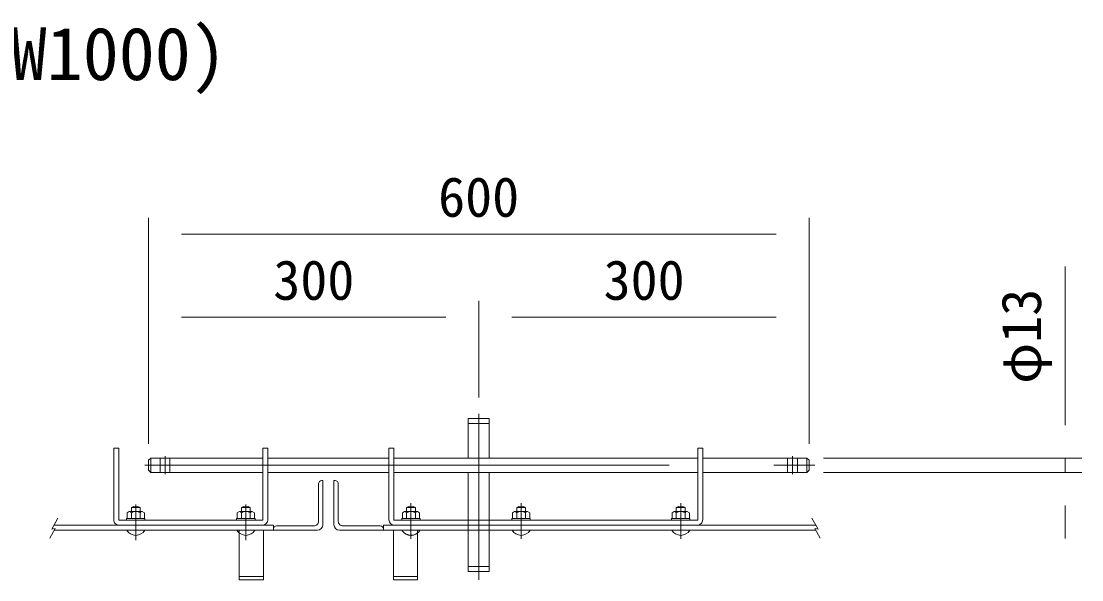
# Model space of a CAD drawing. Units: millimetres, scale not verified, with parts at other scales. Extents: x -6300 to 6300, y -4455 to 4455.
# Drawn here: x -2274 to -348, y -2568 to -1553 of the extents above; entities that cross this region are included whole.
import ezdxf
from ezdxf.enums import TextEntityAlignment as Align

# ---------------------------------------------------------------- set-up
doc = ezdxf.new("R2010")
doc.units = ezdxf.units.MM
doc.header["$LTSCALE"] = 30
doc.linetypes.add('DASHED', pattern=[7.5, 6, -1.5])
doc.linetypes.add('USER1', pattern=[50.8, 31.75, -6.35, 6.35, -6.35])
doc.layers.add('0-1_D-TTL-TXT', color=7, linetype='Continuous')
for name, color, linetype, lineweight in [('0-2_D-STR3', 3, 'Continuous', 13), ('0-3_D-STR-DIM', 7, 'Continuous', 9), ('0-4_D-STR1', 1, 'Continuous', 18), ('0-7_D-BMK', 2, 'USER1', 13)]:
    doc.layers.add(name, color=color, linetype=linetype, lineweight=lineweight)
doc.styles.add('ＭＳ ゴシック', font='')
doc.styles.get('ＭＳ ゴシック').set_extended_font_data('MS Gothic')

msp = doc.modelspace()

# ---------------------------------------------------------------- linework, layer by layer
at = {"layer": '0-2_D-STR3'}
for p, q in [((-1462.19, -2274.89), (-1462.19, -2346.89)), ((-1462.19, -2274.89), (-1424.19, -2274.89)), ((-1424.19, -2274.89), (-1424.19, -2346.89)), ((-2106.35, -2458.89), (-2106.35, -2328.89)), ((-2097.35, -2328.89), (-2106.35, -2328.89)), ((-2097.35, -2458.89), (-2097.35, -2328.89)), ((-1835.35, -2458.89), (-1835.35, -2328.89)), ((-1835.35, -2328.89), (-1826.35, -2328.89)), ((-1826.35, -2328.89), (-1826.35, -2458.89)), ((-1606.35, -2328.89), (-1606.35, -2458.89)), ((-1597.35, -2328.89), (-1606.35, -2328.89)), ((-1597.35, -2458.89), (-1597.35, -2328.89)), ((-1045.35, -2458.89), (-1045.35, -2328.89)), ((-1045.35, -2328.89), (-1036.35, -2328.89)), ((-1036.35, -2458.89), (-1036.35, -2328.89)), ((-2043.19, -2350.89), (-2039.19, -2346.89)), ((-2039.19, -2372.89), (-2039.19, -2346.89)), ((-2039.19, -2346.89), (-1835.35, -2346.89)), ((-1826.35, -2346.89), (-1606.35, -2346.89)), ((-1597.35, -2346.89), (-1045.35, -2346.89)), ((-1036.35, -2346.89), (-847.19, -2346.89)), ((-847.19, -2346.89), (-847.19, -2372.89)), ((-847.19, -2346.89), (-843.19, -2350.89)), ((-2043.19, -2350.89), (-2043.19, -2368.89)), ((-2043.19, -2368.89), (-2039.19, -2372.89)), ((-843.19, -2368.89), (-847.19, -2372.89)), ((-843.19, -2350.89), (-843.19, -2368.89)), ((-2039.19, -2372.89), (-1835.35, -2372.89)), ((-1826.35, -2372.89), (-1606.35, -2372.89)), ((-1597.35, -2372.89), (-1045.35, -2372.89)), ((-1462.19, -2459.89), (-1462.19, -2372.89)), ((-1424.19, -2459.89), (-1424.19, -2372.89)), ((-1036.35, -2372.89), (-847.19, -2372.89)), ((-2078.11, -2443.89), (-2082.03, -2446.15)), ((-2082.03, -2446.15), (-2082.03, -2456.69)), ((-2054.59, -2443.89), (-2078.11, -2443.89)), ((-2074.35, -2443.89), (-2074.35, -2436.49)), ((-2058.35, -2436.49), (-2074.35, -2436.49)), ((-2074.35, -2446.15), (-2074.35, -2456.69)), ((-2058.35, -2443.89), (-2058.35, -2436.49)), ((-2058.35, -2446.15), (-2058.35, -2456.69)), ((-2054.59, -2443.89), (-2050.67, -2446.15)), ((-2050.67, -2446.15), (-2050.67, -2456.69)), ((-1874.35, -2443.89), (-1874.35, -2436.49)), ((-1874.35, -2436.49), (-1858.35, -2436.49)), ((-1874.35, -2446.15), (-1874.35, -2456.69)), ((-1858.35, -2443.89), (-1858.35, -2436.49)), ((-1858.35, -2446.15), (-1858.35, -2456.69)), ((-1578.11, -2443.89), (-1582.03, -2446.15)), ((-1582.03, -2446.15), (-1582.03, -2456.69)), ((-1554.59, -2443.89), (-1578.11, -2443.89)), ((-1574.35, -2443.89), (-1574.35, -2436.49)), ((-1558.35, -2436.49), (-1574.35, -2436.49)), ((-1574.35, -2446.15), (-1574.35, -2456.69)), ((-1558.35, -2443.89), (-1558.35, -2436.49)), ((-1558.35, -2446.15), (-1558.35, -2456.69)), ((-1554.59, -2443.89), (-1550.67, -2446.15)), ((-1550.67, -2446.15), (-1550.67, -2456.69)), ((-1358.35, -2436.49), (-1374.35, -2436.49)), ((-1374.35, -2443.89), (-1374.35, -2436.49)), ((-1374.35, -2446.15), (-1374.35, -2456.69)), ((-1358.35, -2443.89), (-1358.35, -2436.49)), ((-1358.35, -2446.15), (-1358.35, -2456.69)), ((-1084.35, -2443.89), (-1084.35, -2436.49)), ((-1084.35, -2436.49), (-1068.35, -2436.49)), ((-1084.35, -2446.15), (-1084.35, -2456.69)), ((-1068.35, -2443.89), (-1068.35, -2436.49)), ((-1068.35, -2446.15), (-1068.35, -2456.69)), ((-2096.35, -2459.89), (-1836.35, -2459.89)), ((-2083.15, -2456.69), (-2083.15, -2459.89)), ((-2049.55, -2456.69), (-2083.15, -2456.69)), ((-2049.55, -2459.89), (-2083.15, -2459.89)), ((-2049.55, -2456.69), (-2049.55, -2459.89)), ((-1883.15, -2456.69), (-1849.55, -2456.69)), ((-1849.55, -2456.69), (-1849.55, -2459.89)), ((-1046.35, -2459.89), (-1596.35, -2459.89)), ((-1583.15, -2456.69), (-1583.15, -2459.89)), ((-1549.55, -2456.69), (-1583.15, -2456.69)), ((-1549.55, -2459.89), (-1583.15, -2459.89)), ((-1549.55, -2456.69), (-1549.55, -2459.89)), ((-1349.55, -2456.69), (-1383.15, -2456.69)), ((-1383.15, -2456.69), (-1383.15, -2459.89)), ((-1093.15, -2456.69), (-1059.55, -2456.69)), ((-1059.55, -2456.69), (-1059.55, -2459.89)), ((-1878.35, -2477.89), (-1878.35, -2567.89)), ((-1834.35, -2477.89), (-1834.35, -2567.89)), ((-1598.35, -2477.89), (-1598.35, -2567.89)), ((-1554.35, -2477.89), (-1554.35, -2567.89)), ((-1462.19, -2552.89), (-1462.19, -2477.89)), ((-1424.19, -2552.89), (-1424.19, -2477.89)), ((-1424.19, -2552.89), (-1462.19, -2552.89)), ((-1834.35, -2567.89), (-1878.35, -2567.89)), ((-1598.35, -2567.89), (-1554.35, -2567.89))]:
    msp.add_line(p, q, dxfattribs=at)
at = {"layer": '0-2_D-STR3', "linetype": 'DASHED'}
for p, q in [((-1462.19, -2283.89), (-1424.19, -2283.89)), ((-2022.19, -2372.89), (-2022.19, -2346.89)), ((-2004.19, -2372.89), (-2004.19, -2346.89)), ((-882.19, -2372.89), (-882.19, -2346.89)), ((-864.19, -2372.89), (-864.19, -2346.89)), ((-1462.19, -2477.89), (-1462.19, -2459.89)), ((-1424.19, -2477.89), (-1424.19, -2459.89)), ((-1878.35, -2561.89), (-1834.35, -2561.89)), ((-1554.35, -2561.89), (-1598.35, -2561.89)), ((-1424.19, -2543.89), (-1462.19, -2543.89))]:
    msp.add_line(p, q, dxfattribs=at)
at = {"layer": '0-2_D-STR3'}
for points in [[(-1878.11, -2443.89), (-1882.03, -2446.15), (-1882.03, -2456.69)], [(-1878.11, -2443.89), (-1854.59, -2443.89), (-1850.67, -2446.15), (-1850.67, -2456.69)], [(-1354.59, -2443.89), (-1378.11, -2443.89), (-1382.03, -2446.15), (-1382.03, -2456.69)], [(-1354.59, -2443.89), (-1350.67, -2446.15), (-1350.67, -2456.69)], [(-1088.11, -2443.89), (-1092.03, -2446.15), (-1092.03, -2456.69)], [(-1088.11, -2443.89), (-1064.59, -2443.89), (-1060.67, -2446.15), (-1060.67, -2456.69)], [(-1883.15, -2456.69), (-1883.15, -2459.89), (-1849.55, -2459.89)], [(-1349.55, -2456.69), (-1349.55, -2459.89), (-1383.15, -2459.89)], [(-1093.15, -2456.69), (-1093.15, -2459.89), (-1059.55, -2459.89)]]:
    msp.add_lwpolyline(points, dxfattribs=at)
for centre, radius, start, end in [((-2077.9, -2447.81), 3.92, 24.94299, 92.968), ((-2066.35, -2450.34), 16, 60, 120), ((-2066.35, -2459.16), 15.27, 58.40741, 121.59259), ((-2054.79, -2447.81), 3.92, 87.032, 155.05701), ((-1877.9, -2447.81), 3.92, 24.94299, 92.968), ((-1866.35, -2450.34), 16, 60, 120), ((-1866.35, -2459.16), 15.27, 58.40741, 121.59259), ((-1854.79, -2447.81), 3.92, 87.032, 155.05701), ((-1577.9, -2447.81), 3.92, 24.94299, 92.968), ((-1566.35, -2450.34), 16, 60, 120), ((-1566.35, -2459.16), 15.27, 58.40741, 121.59259), ((-1554.79, -2447.81), 3.92, 87.032, 155.05701), ((-1377.9, -2447.81), 3.92, 24.94299, 92.968), ((-1366.35, -2450.34), 16, 60, 120), ((-1366.35, -2459.16), 15.27, 58.40741, 121.59259), ((-1354.79, -2447.81), 3.92, 87.032, 155.05701), ((-1087.9, -2447.81), 3.92, 24.94299, 92.968), ((-1076.35, -2450.34), 16, 60, 120), ((-1076.35, -2459.16), 15.27, 58.40741, 121.59259), ((-1064.79, -2447.81), 3.92, 87.032, 155.05701), ((-2096.35, -2458.89), 10, 179.99999, 270), ((-2096.35, -2458.89), 1, 179.99999, 270), ((-1836.35, -2458.89), 1, 270, 359.99999), ((-1836.35, -2458.89), 10, 270, 359.99999), ((-1596.35, -2458.89), 10, 180.00001, 270), ((-1596.35, -2458.89), 1, 180.00001, 270), ((-1046.35, -2458.89), 10, 270, 0.00001), ((-1046.35, -2458.89), 1, 270, 0.00001), ((-2066.35, -2468.41), 18.83, 210.21596, 329.78404), ((-1866.35, -2468.41), 18.83, 210.21596, 329.78404), ((-1566.35, -2468.41), 18.83, 309.5908, 329.78404), ((-1366.35, -2468.41), 18.83, 210.216, 329.78404), ((-1076.35, -2468.41), 18.83, 210.21596, 329.78404)]:
    msp.add_arc(centre, radius, start, end, dxfattribs=at)
at = {"layer": '0-2_D-STR3', "linetype": 'DASHED'}
msp.add_arc((-1566.35, -2468.41), 18.83, 210.21596, 309.5908, dxfattribs=at)
at = {"layer": '0-3_D-STR-DIM'}
for p, q in [((-2043.19, -2320.89), (-2043.19, -1910.21)), ((-843.19, -2320.89), (-843.19, -1910.21)), ((-1983.19, -1940.21), (-903.19, -1940.21)), ((-377.79, -2286.89), (-377.79, -1998.76)), ((-2043.19, -2320.89), (-2043.19, -2061.12)), ((-1443.19, -2236.51), (-1443.19, -2061.12)), ((-1443.19, -2236.51), (-1443.19, -2061.12)), ((-843.19, -2320.89), (-843.19, -2061.12)), ((-1983.19, -2091.12), (-1503.19, -2091.12)), ((-1383.19, -2091.12), (-903.19, -2091.12)), ((-817.19, -2346.89), (-347.79, -2346.89)), ((-377.79, -2372.89), (-377.79, -2346.89)), ((-817.19, -2372.89), (-347.79, -2372.89)), ((-377.79, -2432.89), (-377.79, -2492.89)), ((-2207.63, -2456.13), (-2218.86, -2476.16)), ((-838.08, -2456.13), (-826.85, -2476.16)), ((-2212.7, -2475.09), (-2222.52, -2492.59)), ((-2212.7, -2475.09), (-2218.86, -2476.16)), ((-833.01, -2475.09), (-826.85, -2476.16)), ((-833.01, -2475.09), (-823.19, -2492.59))]:
    msp.add_line(p, q, dxfattribs=at)
at = {"layer": '0-4_D-STR1'}
for p, q in [((-1726.35, -2387.89), (-1728.35, -2387.89)), ((-1726.35, -2387.89), (-1726.35, -2467.89)), ((-1706.35, -2387.89), (-1706.35, -2467.89)), ((-1706.35, -2387.89), (-1704.35, -2387.89)), ((-1734.35, -2461.89), (-1734.35, -2393.89)), ((-1698.35, -2461.89), (-1698.35, -2393.89)), ((-1816.35, -2468.89), (-2214.78, -2468.89)), ((-1816.35, -2477.89), (-2214.28, -2477.89)), ((-1742.35, -2469.89), (-1810.35, -2469.89)), ((-1696.35, -2477.89), (-1616.35, -2477.89)), ((-1690.35, -2469.89), (-1622.35, -2469.89)), ((-1616.35, -2477.89), (-1616.35, -2468.89)), ((-1616.35, -2468.89), (-830.93, -2468.89)), ((-1616.35, -2477.89), (-831.44, -2477.89))]:
    msp.add_line(p, q, dxfattribs=at)
msp.add_lwpolyline([(-1736.35, -2477.89), (-1816.35, -2477.89), (-1816.35, -2468.89)], dxfattribs=at)
for centre, radius, start, end in [((-1728.35, -2393.89), 6, 90, 180), ((-1704.35, -2393.89), 6, 0, 90), ((-1742.35, -2461.89), 8, 269.99989, 359.99999), ((-1690.35, -2461.89), 8, 180.00001, 270.00011), ((-1810.35, -2475.89), 6, 89.99989, 180), ((-1736.35, -2467.89), 10, 270, 0), ((-1696.35, -2467.89), 10, 180, 270), ((-1622.35, -2475.89), 6, 0, 90.00011)]:
    msp.add_arc(centre, radius, start, end, dxfattribs=at)
at = {"layer": '0-7_D-BMK'}
for p, q in [((-1443.19, -2266.51), (-1443.19, -2567.99)), ((-2013.19, -2376.38), (-2013.19, -2343.4)), ((-873.19, -2376.38), (-873.19, -2343.4)), ((-2050.03, -2359.89), (-832.54, -2359.89)), ((-2066.35, -2431.19), (-2066.35, -2496.18)), ((-1866.35, -2431.19), (-1866.35, -2496.18)), ((-1566.35, -2428.59), (-1566.35, -2493.58)), ((-1366.35, -2428.59), (-1366.35, -2493.58)), ((-1076.35, -2428.59), (-1076.35, -2493.58))]:
    msp.add_line(p, q, dxfattribs=at)

# ---------------------------------------------------------------- texts
at = {"layer": '0-1_D-TTL-TXT', "style": 'ＭＳ ゴシック'}
msp.add_text('(H1800xW1000)', height=96.11, dxfattribs=at).set_placement((-2750.97, -1688.91), align=Align.BOTTOM_LEFT)
at = {"layer": '0-3_D-STR-DIM', "style": 'ＭＳ ゴシック'}
for s, p in [('600', (-1517.06, -1930.09)), ('300', (-1816.5, -2080.99)), ('300', (-1216.5, -2080.99))]:
    msp.add_text(s, height=72.14, dxfattribs=at).set_placement(p, align=Align.BOTTOM_LEFT)
msp.add_text('φ13', height=72.14, rotation=90, dxfattribs=at).set_placement((-400.08, -2211.98), align=Align.BOTTOM_LEFT)

doc.saveas('drawing.dxf')
